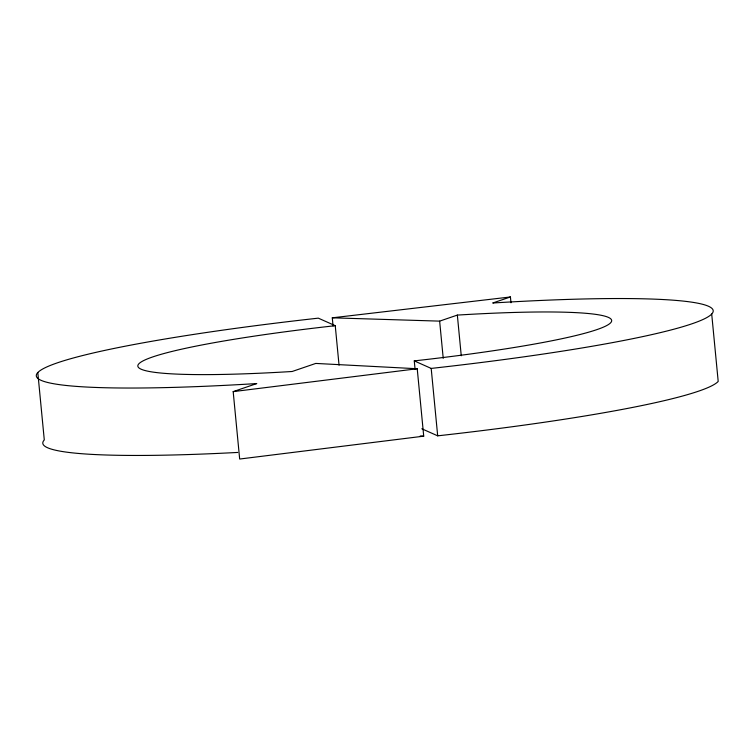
<?xml version="1.0" encoding="UTF-8"?>
<svg xmlns="http://www.w3.org/2000/svg" width="756" height="756" viewBox="0 0 756 756"><rect width="100%" height="100%" fill="white"/><g stroke="black" fill="none" stroke-linecap="round" stroke-linejoin="round"><path stroke-width="1.13" d="M339.047 365.214L335.248 325.694A238.008 21.574 -5.5 0 0 138.887 363.768A238.008 21.574 -5.5 0 0 292.175 371.489L315.762 363.428L417.227 368.748L423.719 436.165L239.671 459.034L233.179 391.627L256.775 383.566A340.011 30.816 -5.5 0 1 37.8 372.547L44.292 439.964A340.011 30.816 -5.5 0 0 237.734 452.438M333.065 325.959L332.281 317.822L439.642 321.13L457.342 315.091A238.008 21.574 -5.5 0 1 610.621 322.803A238.008 21.574 -5.5 0 1 414.269 360.886L415.053 369.013M510.99 302.778L510.423 296.966L492.732 303.005A340.011 30.816 -5.5 0 1 711.708 314.024L718.2 381.44A340.011 30.816 -5.5 0 1 437.686 435.834L421.81 428.765M233.179 391.627L417.227 368.748M332.281 317.822L510.423 296.966M420.223 435.976L423.719 436.165M335.248 325.694L318.314 318.153A340.011 30.816 -5.5 0 0 37.8 372.547M414.269 360.886L431.194 368.418A340.011 30.816 -5.5 0 0 711.708 314.024M457.342 315.091L461.255 355.774M439.642 321.13L443.224 358.325M431.194 368.418L437.686 435.834"/></g></svg>
